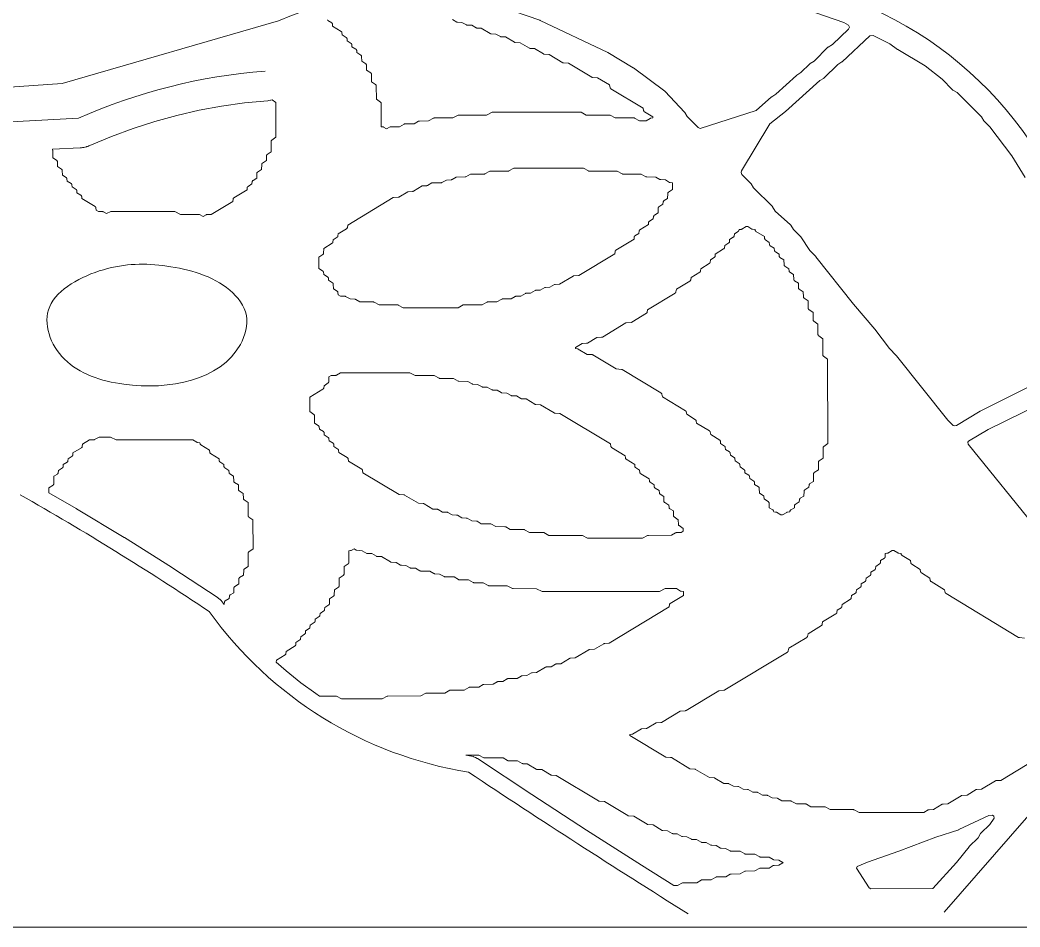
# Model space of a CAD drawing. Header units: inches. Extents: x 36 to 190, y -75 to 56.
# Drawn here: x 159.76 to 174.8, y -74.69 to -61.04 of the extents above; entities that cross this region are included whole.
import ezdxf

# ---------------------------------------------------------------- set-up
doc = ezdxf.new("R2010")
doc.units = ezdxf.units.IN
doc.layers.add('01_ORIGINAL_CAD', color=7, linetype='CONTINUOUS', lineweight=20)
doc.layers.add('03_ADDED_AREAS_SAME_COMPOSITION', color=7, linetype='CONTINUOUS', lineweight=15)

# ---------------------------------------------------------------- blocks, each defined once
blk = doc.blocks.new('09_LOTUS')
at = {"layer": '01_ORIGINAL_CAD'}
blk.add_line((71.442, 17.312), (36.248, 17.312), dxfattribs=at)
for points in [[(53.65, 30.945, -0.14301), (60.243, 31.63, -0.286424), (65.36, 28.431), (66.481, 23.89, -0.272091), (64.9, 18.954), (63.661, 17.533)], [(53.65, 30.945), (50.4, 30.004), (48.095, 29.84), (45.427, 29.473), (42.376, 26.597), (41.758, 26.597, -0.10797), (36.248, 22.954)]]:
    blk.add_lwpolyline(points, format="xyb", dxfattribs=at)
blk.add_lwpolyline([(46.027, 28.759), (46.027, 29.23), (50.643, 29.479)], dxfattribs=at)
for centre, radius, start, end in [((54.073, 21.787), 8.422, 94.2501, 114.0352), ((27.349, -15.654), 45.391, 56.1832, 60.407), ((57.468, 25.543), 5.979, 215.6658, 260.7622), ((129.159, 128.7), 131.041, 236.3299, 238.04792)]:
    blk.add_arc(centre, radius, start, end, dxfattribs=at)
at = {"layer": '03_ADDED_AREAS_SAME_COMPOSITION'}
for points in [[(61.734, 31.065), (62.152, 30.921), (62.224, 30.881), (62.238, 30.848), (62.224, 30.821), (61.982, 30.59), (61.917, 30.55), (61.915, 30.549), (61.913, 30.547), (61.706, 30.34), (61.645, 30.302), (61.642, 30.301), (61.64, 30.299), (61.506, 30.165), (61.445, 30.127), (61.441, 30.124), (61.132, 29.84), (61.07, 29.802), (61.066, 29.8), (60.835, 29.595), (59.995, 29.325), (59.965, 29.338), (59.797, 29.506), (59.76, 29.567), (59.758, 29.569), (59.757, 29.571), (59.466, 29.884), (59.463, 29.887), (58.988, 30.237), (58.986, 30.238), (58.606, 30.467), (58.604, 30.468), (57.585, 30.952), (57.582, 30.954), (57.184, 31.09)], [(56.266, 30.966), (56.335, 30.927), (56.337, 30.925), (56.34, 30.924), (56.343, 30.924), (56.346, 30.923), (56.411, 30.922), (56.48, 30.883), (56.483, 30.881), (56.486, 30.88), (56.489, 30.88), (56.492, 30.88), (56.557, 30.878), (56.626, 30.839), (56.628, 30.838), (56.631, 30.837), (56.634, 30.836), (56.637, 30.836), (56.702, 30.834), (56.836, 30.754), (56.839, 30.752), (56.842, 30.751), (56.845, 30.751), (56.848, 30.75), (56.92, 30.746), (56.989, 30.707), (56.992, 30.706), (56.995, 30.705), (56.998, 30.704), (57.001, 30.704), (57.066, 30.702), (57.2, 30.622), (57.203, 30.621), (57.206, 30.62), (57.209, 30.619), (57.212, 30.619), (57.284, 30.615), (57.426, 30.532), (57.429, 30.531), (57.432, 30.53), (57.435, 30.529), (57.438, 30.529), (57.503, 30.527), (57.637, 30.447), (57.64, 30.445), (57.642, 30.444), (57.645, 30.444), (57.648, 30.443), (57.721, 30.439), (57.928, 30.315), (57.931, 30.314), (57.934, 30.313), (57.937, 30.312), (57.94, 30.312), (58.012, 30.308), (58.365, 30.096), (58.368, 30.094), (58.37, 30.093), (58.373, 30.093), (58.376, 30.092), (58.449, 30.088), (58.629, 29.98), (58.638, 29.939), (58.639, 29.936), (58.641, 29.933), (58.643, 29.93), (58.645, 29.927), (58.647, 29.925), (58.65, 29.923), (59.138, 29.629), (59.143, 29.594), (59.144, 29.591), (59.145, 29.588), (59.146, 29.585), (59.148, 29.582), (59.15, 29.58), (59.152, 29.578), (59.155, 29.576), (59.282, 29.499), (59.282, 29.483), (59.25, 29.481), (59.247, 29.48), (59.245, 29.479), (59.242, 29.478), (59.239, 29.477), (59.179, 29.441), (59.081, 29.441), (59.004, 29.481), (59.001, 29.483), (58.998, 29.484), (58.996, 29.484), (58.992, 29.484), (58.717, 29.485), (58.641, 29.525), (58.638, 29.526), (58.635, 29.527), (58.632, 29.528), (58.629, 29.528), (58.281, 29.528), (58.204, 29.569), (58.202, 29.57), (58.199, 29.571), (58.196, 29.572), (58.193, 29.572), (56.876, 29.572), (56.872, 29.571), (56.869, 29.57), (56.865, 29.569), (56.781, 29.528), (56.367, 29.527), (56.364, 29.527), (56.36, 29.526), (56.356, 29.525), (56.272, 29.484), (55.996, 29.483), (55.993, 29.483), (55.99, 29.482), (55.987, 29.481), (55.984, 29.48), (55.908, 29.439), (55.77, 29.437), (55.767, 29.437), (55.764, 29.437), (55.761, 29.436), (55.758, 29.434), (55.69, 29.395), (55.552, 29.393), (55.549, 29.393), (55.546, 29.393), (55.543, 29.392), (55.54, 29.39), (55.472, 29.351), (55.342, 29.351), (55.339, 29.351), (55.336, 29.35), (55.334, 29.349), (55.331, 29.348), (55.278, 29.321), (55.233, 29.346), (55.23, 29.348), (55.227, 29.348), (55.225, 29.349), (55.222, 29.349), (55.198, 29.35), (55.196, 29.702), (55.196, 29.705), (55.195, 29.709), (55.194, 29.712), (55.193, 29.715), (55.19, 29.718), (55.188, 29.72), (55.185, 29.722), (55.124, 29.764), (55.123, 29.965), (55.122, 29.969), (55.122, 29.972), (55.121, 29.975), (55.119, 29.978), (55.117, 29.981), (55.115, 29.984), (55.112, 29.986), (55.051, 30.028), (55.05, 30.141), (55.049, 30.145), (55.049, 30.148), (55.047, 30.151), (55.046, 30.154), (55.044, 30.157), (55.041, 30.159), (55.039, 30.161), (54.977, 30.204), (54.974, 30.278), (54.974, 30.282), (54.973, 30.285), (54.972, 30.288), (54.97, 30.291), (54.968, 30.294), (54.965, 30.296), (54.963, 30.298), (54.904, 30.336), (54.901, 30.41), (54.901, 30.413), (54.9, 30.417), (54.898, 30.42), (54.897, 30.423), (54.895, 30.425), (54.892, 30.428), (54.889, 30.43), (54.83, 30.468), (54.828, 30.499), (54.827, 30.502), (54.827, 30.505), (54.825, 30.508), (54.824, 30.511), (54.822, 30.513), (54.819, 30.516), (54.816, 30.518), (54.757, 30.556), (54.755, 30.586), (54.755, 30.59), (54.754, 30.593), (54.752, 30.596), (54.751, 30.599), (54.749, 30.601), (54.746, 30.604), (54.744, 30.605), (54.684, 30.643), (54.682, 30.674), (54.682, 30.677), (54.681, 30.681), (54.679, 30.684), (54.678, 30.686), (54.676, 30.689), (54.673, 30.691), (54.671, 30.693), (54.61, 30.732), (54.605, 30.768), (54.604, 30.771), (54.603, 30.774), (54.602, 30.777), (54.6, 30.779), (54.598, 30.782), (54.596, 30.784), (54.593, 30.786), (54.465, 30.863), (54.463, 30.894), (54.463, 30.897), (54.462, 30.9), (54.461, 30.903), (54.459, 30.906), (54.457, 30.909), (54.454, 30.911), (54.452, 30.913), (54.392, 30.951), (54.391, 30.959)], [(65.254, 25.6), (64.204, 25.075), (64.202, 25.074), (63.846, 24.857), (63.819, 24.85), (63.798, 24.856), (63.715, 24.939), (62.944, 25.906), (62.942, 25.908), (62.84, 26.014), (62.619, 26.306), (62.618, 26.307), (62.297, 26.681), (61.733, 27.395), (61.731, 27.397), (61.641, 27.488), (61.509, 27.693), (61.508, 27.695), (61.506, 27.697), (61.397, 27.806), (61.357, 27.869), (61.355, 27.872), (61.353, 27.875), (61.122, 28.081), (61.082, 28.144), (61.081, 28.147), (61.079, 28.149), (60.797, 28.431), (60.76, 28.492), (60.758, 28.494), (60.756, 28.497), (60.62, 28.633), (60.607, 28.663), (60.614, 28.689), (61.041, 29.393), (61.277, 29.579), (61.278, 29.58), (61.794, 30.045), (61.849, 30.077), (61.851, 30.079), (61.854, 30.081), (62.063, 30.29), (62.124, 30.327), (62.126, 30.329), (62.128, 30.33), (62.545, 30.721), (62.596, 30.723), (62.843, 30.599), (62.961, 30.514), (62.963, 30.513), (63.375, 30.27), (63.63, 30.066), (63.79, 29.906), (63.792, 29.904), (63.795, 29.902), (63.856, 29.865), (64.222, 29.499), (64.259, 29.438), (64.261, 29.435), (64.263, 29.433), (64.348, 29.348), (64.68, 28.914), (64.881, 28.587)], [(66.116, 21.99), (64.024, 24.574), (64.018, 24.604), (64.027, 24.621), (64.325, 24.799), (65.641, 25.445)], [(65.42, 20.066), (64.516, 19.518), (64.444, 19.514), (64.441, 19.514), (64.438, 19.513), (64.435, 19.512), (64.432, 19.511), (64.226, 19.386), (64.153, 19.382), (64.15, 19.382), (64.147, 19.381), (64.144, 19.38), (64.142, 19.379), (64.007, 19.298), (63.928, 19.291), (63.926, 19.291), (63.923, 19.29), (63.92, 19.289), (63.918, 19.288), (63.717, 19.166), (63.645, 19.162), (63.642, 19.162), (63.639, 19.161), (63.636, 19.16), (63.634, 19.159), (63.5, 19.079), (63.435, 19.077), (63.432, 19.077), (63.429, 19.076), (63.426, 19.075), (63.423, 19.074), (63.355, 19.035), (62.385, 19.034), (62.308, 19.075), (62.306, 19.076), (62.303, 19.077), (62.3, 19.078), (62.297, 19.078), (61.948, 19.078), (61.872, 19.119), (61.869, 19.12), (61.866, 19.121), (61.863, 19.121), (61.86, 19.122), (61.658, 19.122), (61.59, 19.161), (61.587, 19.162), (61.584, 19.163), (61.581, 19.164), (61.578, 19.164), (61.44, 19.166), (61.363, 19.206), (61.36, 19.207), (61.357, 19.208), (61.354, 19.209), (61.351, 19.209), (61.222, 19.21), (61.161, 19.246), (61.158, 19.247), (61.155, 19.248), (61.152, 19.249), (61.149, 19.249), (61.077, 19.253), (61.008, 19.292), (61.005, 19.293), (61.002, 19.294), (60.999, 19.295), (60.996, 19.295), (60.931, 19.297), (60.862, 19.336), (60.859, 19.337), (60.856, 19.338), (60.853, 19.339), (60.85, 19.339), (60.785, 19.341), (60.717, 19.38), (60.714, 19.381), (60.711, 19.382), (60.708, 19.383), (60.705, 19.383), (60.64, 19.385), (60.571, 19.424), (60.568, 19.425), (60.565, 19.426), (60.562, 19.427), (60.559, 19.427), (60.494, 19.429), (60.426, 19.468), (60.423, 19.469), (60.42, 19.47), (60.417, 19.471), (60.414, 19.471), (60.349, 19.472), (60.215, 19.553), (60.212, 19.554), (60.209, 19.555), (60.206, 19.556), (60.203, 19.556), (60.131, 19.56), (59.924, 19.684), (59.921, 19.686), (59.918, 19.687), (59.915, 19.687), (59.912, 19.688), (59.84, 19.692), (59.56, 19.86), (59.557, 19.861), (59.554, 19.862), (59.551, 19.863), (59.548, 19.863), (59.476, 19.867), (58.935, 20.193), (58.934, 20.209), (58.966, 20.212), (58.969, 20.212), (58.972, 20.213), (58.974, 20.214), (58.977, 20.215), (59.111, 20.296), (59.183, 20.299), (59.186, 20.3), (59.189, 20.301), (59.192, 20.302), (59.195, 20.303), (59.329, 20.384), (59.401, 20.387), (59.404, 20.388), (59.407, 20.388), (59.41, 20.39), (59.412, 20.391), (59.692, 20.56), (59.771, 20.566), (59.774, 20.567), (59.776, 20.568), (59.779, 20.569), (59.782, 20.57), (60.272, 20.867), (60.351, 20.874), (60.354, 20.874), (60.357, 20.875), (60.36, 20.876), (60.362, 20.878), (61.305, 21.449), (61.308, 21.451), (61.31, 21.453), (61.313, 21.456), (61.314, 21.458), (61.316, 21.462), (61.317, 21.465), (61.326, 21.506), (61.595, 21.669), (61.598, 21.671), (61.601, 21.673), (61.603, 21.675), (61.604, 21.678), (61.606, 21.681), (61.607, 21.684), (61.616, 21.725), (61.818, 21.848), (61.821, 21.85), (61.823, 21.852), (61.825, 21.854), (61.827, 21.857), (61.828, 21.86), (61.829, 21.863), (61.83, 21.866), (61.835, 21.902), (62.035, 22.024), (62.038, 22.026), (62.04, 22.028), (62.042, 22.03), (62.044, 22.033), (62.046, 22.036), (62.047, 22.039), (62.047, 22.042), (62.052, 22.078), (62.112, 22.116), (62.115, 22.118), (62.117, 22.121), (62.119, 22.123), (62.121, 22.126), (62.122, 22.129), (62.123, 22.132), (62.124, 22.136), (62.126, 22.166), (62.253, 22.244), (62.255, 22.245), (62.258, 22.248), (62.26, 22.25), (62.262, 22.253), (62.263, 22.255), (62.264, 22.258), (62.265, 22.261), (62.27, 22.297), (62.33, 22.336), (62.332, 22.338), (62.335, 22.34), (62.337, 22.343), (62.338, 22.346), (62.34, 22.349), (62.34, 22.352), (62.341, 22.355), (62.343, 22.386), (62.402, 22.424), (62.405, 22.426), (62.407, 22.428), (62.409, 22.431), (62.411, 22.434), (62.412, 22.437), (62.413, 22.44), (62.413, 22.443), (62.415, 22.474), (62.474, 22.512), (62.477, 22.514), (62.479, 22.516), (62.481, 22.519), (62.483, 22.521), (62.484, 22.525), (62.485, 22.528), (62.486, 22.531), (62.488, 22.562), (62.547, 22.6), (62.549, 22.602), (62.552, 22.604), (62.554, 22.606), (62.556, 22.609), (62.557, 22.612), (62.558, 22.616), (62.558, 22.619), (62.56, 22.65), (62.619, 22.687), (62.622, 22.689), (62.624, 22.692), (62.626, 22.694), (62.628, 22.697), (62.629, 22.7), (62.63, 22.703), (62.631, 22.707), (62.633, 22.737), (62.692, 22.775), (62.694, 22.777), (62.697, 22.78), (62.699, 22.782), (62.7, 22.785), (62.702, 22.788), (62.703, 22.791), (62.703, 22.795), (62.705, 22.825), (62.764, 22.863), (62.767, 22.865), (62.769, 22.868), (62.771, 22.87), (62.773, 22.873), (62.774, 22.876), (62.775, 22.88), (62.775, 22.883), (62.777, 22.933), (62.802, 22.934), (62.805, 22.934), (62.808, 22.935), (62.81, 22.936), (62.813, 22.937), (62.881, 22.976), (62.906, 22.976), (62.967, 22.94), (62.97, 22.938), (62.972, 22.937), (62.975, 22.937), (62.978, 22.936), (63.014, 22.933), (63.017, 22.919), (63.018, 22.916), (63.019, 22.912), (63.021, 22.91), (63.023, 22.907), (63.026, 22.905), (63.029, 22.903), (63.157, 22.824), (63.163, 22.789), (63.163, 22.786), (63.164, 22.783), (63.166, 22.78), (63.167, 22.777), (63.169, 22.775), (63.172, 22.773), (63.174, 22.771), (63.303, 22.693), (63.308, 22.657), (63.309, 22.654), (63.31, 22.651), (63.311, 22.648), (63.313, 22.646), (63.315, 22.643), (63.318, 22.641), (63.32, 22.639), (63.449, 22.561), (63.454, 22.525), (63.455, 22.522), (63.456, 22.519), (63.457, 22.516), (63.459, 22.514), (63.461, 22.511), (63.463, 22.509), (63.466, 22.508), (63.669, 22.385), (63.678, 22.344), (63.679, 22.341), (63.681, 22.338), (63.682, 22.335), (63.685, 22.332), (63.687, 22.33), (63.69, 22.328), (64.782, 21.67), (64.786, 21.668), (64.789, 21.667), (64.793, 21.667), (64.872, 21.66)]]:
    blk.add_lwpolyline(points, dxfattribs=at)
for points in [[(50.251, 29.012), (50.667, 29.034), (50.667, 29.034), (50.682, 29.036), (50.683, 29.036), (50.685, 29.036), (50.687, 29.036), (50.689, 29.036), (50.702, 29.038), (50.704, 29.038), (50.709, 29.039), (50.71, 29.039), (50.714, 29.04), (50.717, 29.04), (50.719, 29.041), (50.723, 29.041), (50.739, 29.044), (50.74, 29.045), (50.742, 29.045), (50.744, 29.046), (50.746, 29.046), (50.759, 29.05), (50.761, 29.05), (50.765, 29.051), (50.767, 29.052), (50.77, 29.053), (50.774, 29.054), (50.775, 29.054), (50.78, 29.056), (50.795, 29.061), (50.796, 29.061), (50.798, 29.062), (50.8, 29.063), (50.801, 29.063), (50.814, 29.068), (50.815, 29.068), (51.142, 29.206), (51.465, 29.325), (51.792, 29.431), (52.124, 29.522), (52.459, 29.599), (52.797, 29.661), (53.138, 29.709), (53.491, 29.743), (53.492, 29.743), (53.506, 29.745), (53.507, 29.745), (53.533, 29.749), (53.535, 29.749), (53.556, 29.754), (53.611, 29.717), (53.613, 29.193), (53.552, 29.151), (53.549, 29.149), (53.547, 29.146), (53.545, 29.143), (53.543, 29.14), (53.542, 29.137), (53.541, 29.134), (53.541, 29.13), (53.541, 28.973), (53.483, 28.936), (53.48, 28.934), (53.478, 28.932), (53.475, 28.929), (53.474, 28.926), (53.473, 28.923), (53.472, 28.919), (53.471, 28.916), (53.469, 28.842), (53.411, 28.804), (53.408, 28.802), (53.405, 28.8), (53.403, 28.797), (53.402, 28.794), (53.4, 28.791), (53.399, 28.788), (53.399, 28.784), (53.397, 28.71), (53.335, 28.668), (53.333, 28.665), (53.33, 28.663), (53.328, 28.66), (53.327, 28.657), (53.325, 28.654), (53.325, 28.651), (53.324, 28.647), (53.324, 28.578), (53.27, 28.545), (53.268, 28.543), (53.265, 28.541), (53.263, 28.539), (53.262, 28.536), (53.26, 28.533), (53.259, 28.531), (53.258, 28.527), (53.253, 28.491), (53.194, 28.453), (53.191, 28.451), (53.189, 28.449), (53.186, 28.446), (53.185, 28.443), (53.183, 28.44), (53.183, 28.437), (53.182, 28.434), (53.18, 28.403), (52.98, 28.282), (52.978, 28.28), (52.975, 28.278), (52.973, 28.275), (52.972, 28.273), (52.97, 28.27), (52.969, 28.267), (52.969, 28.264), (52.964, 28.228), (52.641, 28.033), (52.576, 28.031), (52.573, 28.03), (52.57, 28.03), (52.567, 28.029), (52.564, 28.028), (52.519, 28.002), (52.466, 28.029), (52.464, 28.031), (52.461, 28.031), (52.458, 28.032), (52.455, 28.032), (52.179, 28.032), (52.094, 28.074), (52.091, 28.075), (52.087, 28.076), (52.083, 28.076), (51.138, 28.076), (51.135, 28.076), (51.131, 28.075), (51.128, 28.074), (51.067, 28.045), (51.021, 28.071), (51.018, 28.072), (51.015, 28.073), (51.012, 28.074), (51.009, 28.074), (50.945, 28.076), (50.912, 28.096), (50.906, 28.131), (50.906, 28.134), (50.905, 28.137), (50.903, 28.14), (50.901, 28.143), (50.899, 28.145), (50.897, 28.147), (50.894, 28.149), (50.694, 28.271), (50.692, 28.301), (50.691, 28.304), (50.69, 28.307), (50.689, 28.31), (50.687, 28.313), (50.685, 28.316), (50.683, 28.318), (50.68, 28.32), (50.621, 28.358), (50.619, 28.389), (50.618, 28.392), (50.617, 28.395), (50.616, 28.398), (50.614, 28.401), (50.612, 28.404), (50.61, 28.406), (50.607, 28.408), (50.548, 28.446), (50.546, 28.476), (50.545, 28.48), (50.544, 28.483), (50.543, 28.486), (50.541, 28.489), (50.539, 28.491), (50.537, 28.494), (50.534, 28.496), (50.474, 28.534), (50.469, 28.57), (50.468, 28.573), (50.467, 28.576), (50.466, 28.579), (50.464, 28.582), (50.462, 28.584), (50.46, 28.586), (50.457, 28.588), (50.402, 28.621), (50.4, 28.695), (50.399, 28.699), (50.398, 28.702), (50.397, 28.705), (50.395, 28.708), (50.393, 28.711), (50.391, 28.713), (50.388, 28.715), (50.329, 28.753), (50.327, 28.827), (50.326, 28.83), (50.325, 28.834), (50.324, 28.837), (50.322, 28.84), (50.32, 28.842), (50.318, 28.845), (50.315, 28.847), (50.257, 28.884), (50.256, 28.997), (50.255, 29.001), (50.255, 29.004), (50.253, 29.007), (50.252, 29.01)], [(58.236, 28.727), (58.313, 28.686), (58.315, 28.685), (58.318, 28.684), (58.321, 28.683), (58.324, 28.683), (58.745, 28.683), (58.822, 28.642), (58.824, 28.641), (58.827, 28.64), (58.83, 28.64), (58.833, 28.64), (59.108, 28.639), (59.177, 28.6), (59.18, 28.599), (59.183, 28.598), (59.186, 28.597), (59.189, 28.597), (59.326, 28.595), (59.388, 28.559), (59.39, 28.558), (59.393, 28.557), (59.396, 28.556), (59.399, 28.556), (59.471, 28.552), (59.533, 28.515), (59.536, 28.514), (59.538, 28.513), (59.541, 28.512), (59.544, 28.512), (59.575, 28.509), (59.576, 28.405), (59.518, 28.368), (59.515, 28.366), (59.513, 28.363), (59.511, 28.361), (59.509, 28.358), (59.508, 28.354), (59.507, 28.351), (59.506, 28.348), (59.504, 28.274), (59.45, 28.241), (59.447, 28.239), (59.445, 28.237), (59.443, 28.234), (59.441, 28.232), (59.44, 28.229), (59.439, 28.226), (59.438, 28.223), (59.433, 28.187), (59.373, 28.148), (59.37, 28.146), (59.368, 28.144), (59.366, 28.141), (59.364, 28.138), (59.363, 28.135), (59.362, 28.131), (59.362, 28.128), (59.359, 28.054), (59.305, 28.021), (59.303, 28.019), (59.3, 28.017), (59.298, 28.015), (59.296, 28.012), (59.295, 28.009), (59.294, 28.006), (59.293, 28.003), (59.288, 27.967), (59.229, 27.929), (59.226, 27.927), (59.223, 27.924), (59.221, 27.922), (59.22, 27.919), (59.218, 27.916), (59.218, 27.913), (59.217, 27.909), (59.215, 27.879), (59.088, 27.801), (59.085, 27.8), (59.083, 27.797), (59.081, 27.795), (59.079, 27.792), (59.078, 27.79), (59.077, 27.787), (59.076, 27.783), (59.071, 27.747), (59.011, 27.709), (59.008, 27.707), (59.006, 27.705), (59.004, 27.702), (59.002, 27.699), (59.001, 27.696), (59, 27.693), (59, 27.69), (58.998, 27.659), (58.725, 27.494), (58.723, 27.492), (58.72, 27.49), (58.718, 27.487), (58.717, 27.485), (58.715, 27.482), (58.714, 27.479), (58.714, 27.476), (58.709, 27.44), (58.168, 27.113), (58.095, 27.109), (58.092, 27.108), (58.089, 27.108), (58.086, 27.107), (58.084, 27.105), (57.878, 26.981), (57.813, 26.979), (57.81, 26.979), (57.807, 26.978), (57.804, 26.977), (57.801, 26.976), (57.733, 26.937), (57.668, 26.935), (57.665, 26.935), (57.662, 26.934), (57.659, 26.933), (57.656, 26.932), (57.587, 26.893), (57.522, 26.891), (57.519, 26.891), (57.516, 26.89), (57.513, 26.889), (57.511, 26.888), (57.442, 26.849), (57.377, 26.847), (57.374, 26.847), (57.371, 26.846), (57.368, 26.845), (57.365, 26.844), (57.297, 26.805), (57.224, 26.801), (57.221, 26.801), (57.218, 26.8), (57.215, 26.799), (57.213, 26.797), (57.152, 26.761), (57.022, 26.761), (57.019, 26.76), (57.016, 26.76), (57.013, 26.759), (57.011, 26.758), (56.934, 26.717), (56.796, 26.715), (56.793, 26.715), (56.79, 26.714), (56.787, 26.713), (56.784, 26.712), (56.716, 26.673), (56.441, 26.673), (56.438, 26.672), (56.435, 26.672), (56.432, 26.671), (56.429, 26.67), (56.353, 26.629), (55.528, 26.629), (55.451, 26.669), (55.449, 26.67), (55.446, 26.671), (55.443, 26.672), (55.44, 26.672), (55.164, 26.672), (55.088, 26.713), (55.085, 26.714), (55.082, 26.715), (55.079, 26.716), (55.076, 26.716), (54.874, 26.716), (54.813, 26.752), (54.81, 26.754), (54.807, 26.755), (54.804, 26.756), (54.801, 26.756), (54.729, 26.76), (54.66, 26.799), (54.657, 26.8), (54.654, 26.801), (54.651, 26.802), (54.648, 26.802), (54.583, 26.804), (54.55, 26.824), (54.545, 26.859), (54.544, 26.862), (54.543, 26.865), (54.542, 26.868), (54.54, 26.871), (54.538, 26.873), (54.536, 26.875), (54.533, 26.877), (54.479, 26.911), (54.476, 26.984), (54.475, 26.988), (54.475, 26.991), (54.473, 26.994), (54.472, 26.997), (54.469, 27), (54.467, 27.002), (54.464, 27.004), (54.405, 27.042), (54.403, 27.073), (54.402, 27.076), (54.401, 27.079), (54.4, 27.082), (54.398, 27.085), (54.396, 27.088), (54.394, 27.09), (54.391, 27.092), (54.331, 27.131), (54.326, 27.167), (54.325, 27.17), (54.324, 27.173), (54.323, 27.176), (54.321, 27.178), (54.319, 27.18), (54.317, 27.183), (54.314, 27.184), (54.26, 27.218), (54.259, 27.389), (54.317, 27.427), (54.32, 27.429), (54.323, 27.431), (54.325, 27.434), (54.326, 27.437), (54.328, 27.44), (54.329, 27.443), (54.329, 27.447), (54.331, 27.52), (54.458, 27.598), (54.461, 27.6), (54.463, 27.602), (54.465, 27.604), (54.467, 27.607), (54.468, 27.61), (54.469, 27.613), (54.47, 27.616), (54.475, 27.652), (54.535, 27.69), (54.537, 27.692), (54.54, 27.694), (54.542, 27.697), (54.543, 27.7), (54.545, 27.703), (54.546, 27.706), (54.546, 27.709), (54.548, 27.74), (54.675, 27.817), (54.678, 27.819), (54.68, 27.821), (54.682, 27.824), (54.684, 27.826), (54.685, 27.829), (54.686, 27.832), (54.687, 27.835), (54.692, 27.871), (55.378, 28.287), (55.45, 28.29), (55.453, 28.291), (55.456, 28.291), (55.459, 28.293), (55.462, 28.294), (55.596, 28.374), (55.668, 28.378), (55.671, 28.379), (55.674, 28.379), (55.677, 28.38), (55.68, 28.382), (55.813, 28.462), (55.878, 28.464), (55.881, 28.464), (55.884, 28.465), (55.887, 28.466), (55.89, 28.467), (55.958, 28.506), (56.096, 28.508), (56.099, 28.508), (56.102, 28.509), (56.105, 28.51), (56.108, 28.511), (56.177, 28.55), (56.249, 28.554), (56.252, 28.555), (56.255, 28.555), (56.258, 28.556), (56.261, 28.558), (56.322, 28.594), (56.459, 28.596), (56.462, 28.596), (56.465, 28.597), (56.468, 28.598), (56.471, 28.599), (56.539, 28.638), (56.742, 28.639), (56.745, 28.639), (56.748, 28.639), (56.75, 28.64), (56.753, 28.642), (56.829, 28.682), (57.105, 28.683), (57.108, 28.683), (57.111, 28.683), (57.114, 28.684), (57.117, 28.686), (57.193, 28.726)], [(60.771, 27.813), (60.774, 27.812), (60.776, 27.811), (60.779, 27.81), (60.782, 27.81), (60.818, 27.807), (60.821, 27.792), (60.822, 27.789), (60.823, 27.786), (60.825, 27.783), (60.827, 27.781), (60.83, 27.778), (60.832, 27.776), (60.96, 27.699), (60.962, 27.668), (60.963, 27.665), (60.964, 27.662), (60.965, 27.659), (60.967, 27.656), (60.969, 27.653), (60.971, 27.651), (60.974, 27.649), (61.033, 27.611), (61.035, 27.58), (61.036, 27.577), (61.037, 27.574), (61.038, 27.571), (61.04, 27.568), (61.042, 27.566), (61.044, 27.563), (61.047, 27.561), (61.107, 27.523), (61.112, 27.487), (61.113, 27.484), (61.114, 27.481), (61.115, 27.478), (61.117, 27.475), (61.119, 27.473), (61.121, 27.471), (61.124, 27.469), (61.179, 27.435), (61.181, 27.405), (61.182, 27.402), (61.183, 27.398), (61.184, 27.395), (61.186, 27.393), (61.188, 27.39), (61.19, 27.388), (61.193, 27.386), (61.252, 27.348), (61.254, 27.274), (61.255, 27.271), (61.256, 27.267), (61.257, 27.264), (61.259, 27.261), (61.261, 27.258), (61.263, 27.256), (61.266, 27.254), (61.326, 27.215), (61.331, 27.179), (61.332, 27.176), (61.333, 27.173), (61.334, 27.171), (61.336, 27.168), (61.338, 27.166), (61.34, 27.163), (61.343, 27.162), (61.398, 27.128), (61.4, 27.055), (61.401, 27.051), (61.402, 27.048), (61.403, 27.045), (61.405, 27.042), (61.407, 27.039), (61.409, 27.037), (61.412, 27.034), (61.47, 26.997), (61.471, 26.928), (61.472, 26.925), (61.472, 26.921), (61.473, 26.918), (61.475, 26.915), (61.477, 26.912), (61.479, 26.91), (61.482, 26.908), (61.544, 26.866), (61.547, 26.791), (61.547, 26.788), (61.548, 26.784), (61.549, 26.781), (61.551, 26.778), (61.553, 26.775), (61.555, 26.773), (61.558, 26.771), (61.617, 26.734), (61.618, 26.621), (61.618, 26.617), (61.619, 26.614), (61.62, 26.611), (61.621, 26.608), (61.623, 26.605), (61.626, 26.603), (61.629, 26.6), (61.69, 26.559), (61.691, 26.445), (61.691, 26.442), (61.692, 26.438), (61.693, 26.435), (61.695, 26.432), (61.697, 26.429), (61.699, 26.427), (61.702, 26.425), (61.763, 26.383), (61.764, 26.226), (61.765, 26.222), (61.765, 26.219), (61.766, 26.216), (61.768, 26.213), (61.77, 26.21), (61.772, 26.207), (61.775, 26.205), (61.836, 26.163), (61.838, 25.918), (61.838, 25.915), (61.839, 25.912), (61.84, 25.908), (61.842, 25.905), (61.844, 25.902), (61.846, 25.9), (61.849, 25.898), (61.91, 25.856), (61.914, 24.585), (61.853, 24.543), (61.851, 24.541), (61.848, 24.539), (61.846, 24.536), (61.844, 24.533), (61.843, 24.53), (61.843, 24.526), (61.842, 24.523), (61.842, 24.366), (61.781, 24.324), (61.779, 24.322), (61.776, 24.319), (61.774, 24.316), (61.773, 24.313), (61.771, 24.31), (61.771, 24.307), (61.77, 24.303), (61.77, 24.19), (61.709, 24.148), (61.706, 24.146), (61.704, 24.143), (61.702, 24.141), (61.7, 24.138), (61.699, 24.134), (61.698, 24.131), (61.698, 24.127), (61.698, 24.015), (61.644, 23.982), (61.641, 23.98), (61.639, 23.978), (61.637, 23.975), (61.635, 23.973), (61.634, 23.97), (61.633, 23.967), (61.632, 23.964), (61.627, 23.928), (61.567, 23.889), (61.565, 23.887), (61.562, 23.885), (61.56, 23.882), (61.558, 23.879), (61.557, 23.876), (61.556, 23.873), (61.556, 23.869), (61.554, 23.796), (61.499, 23.762), (61.497, 23.76), (61.494, 23.758), (61.492, 23.756), (61.491, 23.753), (61.489, 23.75), (61.488, 23.747), (61.488, 23.744), (61.483, 23.708), (61.423, 23.67), (61.42, 23.668), (61.418, 23.666), (61.416, 23.663), (61.414, 23.66), (61.413, 23.657), (61.412, 23.654), (61.411, 23.65), (61.409, 23.62), (61.355, 23.586), (61.352, 23.584), (61.349, 23.582), (61.347, 23.579), (61.345, 23.577), (61.344, 23.573), (61.343, 23.57), (61.34, 23.556), (61.304, 23.553), (61.302, 23.553), (61.299, 23.552), (61.296, 23.551), (61.294, 23.549), (61.233, 23.513), (61.208, 23.513), (61.139, 23.552), (61.137, 23.553), (61.134, 23.554), (61.131, 23.555), (61.128, 23.555), (61.1, 23.556), (61.097, 23.57), (61.096, 23.573), (61.095, 23.577), (61.093, 23.579), (61.091, 23.582), (61.089, 23.584), (61.086, 23.586), (61.032, 23.62), (61.031, 23.688), (61.03, 23.692), (61.03, 23.695), (61.028, 23.698), (61.027, 23.701), (61.025, 23.704), (61.022, 23.706), (61.02, 23.709), (60.957, 23.752), (60.951, 23.788), (60.951, 23.791), (60.95, 23.794), (60.948, 23.797), (60.947, 23.8), (60.945, 23.802), (60.942, 23.804), (60.94, 23.806), (60.885, 23.839), (60.882, 23.913), (60.882, 23.916), (60.881, 23.92), (60.88, 23.923), (60.878, 23.926), (60.876, 23.929), (60.873, 23.931), (60.871, 23.933), (60.812, 23.971), (60.809, 24.002), (60.809, 24.005), (60.808, 24.008), (60.807, 24.011), (60.805, 24.014), (60.803, 24.017), (60.8, 24.019), (60.798, 24.021), (60.739, 24.059), (60.736, 24.09), (60.736, 24.093), (60.735, 24.096), (60.734, 24.099), (60.732, 24.102), (60.73, 24.104), (60.727, 24.107), (60.725, 24.109), (60.666, 24.147), (60.663, 24.177), (60.663, 24.181), (60.662, 24.184), (60.661, 24.187), (60.659, 24.19), (60.657, 24.192), (60.654, 24.195), (60.652, 24.197), (60.593, 24.234), (60.59, 24.265), (60.59, 24.268), (60.589, 24.272), (60.588, 24.275), (60.586, 24.277), (60.584, 24.28), (60.582, 24.282), (60.579, 24.284), (60.519, 24.323), (60.513, 24.359), (60.513, 24.362), (60.512, 24.365), (60.51, 24.368), (60.509, 24.37), (60.507, 24.373), (60.504, 24.375), (60.502, 24.377), (60.447, 24.41), (60.444, 24.441), (60.444, 24.444), (60.443, 24.447), (60.442, 24.45), (60.44, 24.453), (60.438, 24.456), (60.436, 24.458), (60.433, 24.46), (60.374, 24.498), (60.371, 24.528), (60.371, 24.532), (60.37, 24.535), (60.369, 24.538), (60.367, 24.541), (60.365, 24.543), (60.363, 24.546), (60.36, 24.548), (60.301, 24.586), (60.298, 24.616), (60.298, 24.62), (60.297, 24.623), (60.296, 24.626), (60.294, 24.629), (60.292, 24.631), (60.289, 24.634), (60.287, 24.636), (60.153, 24.719), (60.143, 24.76), (60.142, 24.763), (60.141, 24.766), (60.139, 24.769), (60.137, 24.771), (60.135, 24.774), (60.132, 24.775), (59.936, 24.893), (59.934, 24.924), (59.934, 24.927), (59.933, 24.93), (59.931, 24.933), (59.93, 24.936), (59.927, 24.939), (59.925, 24.941), (59.922, 24.943), (59.79, 25.025), (59.784, 25.061), (59.784, 25.064), (59.783, 25.067), (59.781, 25.07), (59.779, 25.073), (59.777, 25.075), (59.775, 25.077), (59.772, 25.079), (59.424, 25.289), (59.415, 25.33), (59.414, 25.334), (59.412, 25.337), (59.41, 25.339), (59.408, 25.342), (59.406, 25.344), (59.403, 25.346), (58.82, 25.697), (58.817, 25.699), (58.813, 25.7), (58.81, 25.701), (58.731, 25.707), (58.377, 25.92), (58.375, 25.921), (58.372, 25.922), (58.369, 25.923), (58.366, 25.923), (58.293, 25.927), (58.159, 26.007), (58.156, 26.009), (58.154, 26.01), (58.151, 26.01), (58.148, 26.011), (58.116, 26.013), (58.116, 26.029), (58.22, 26.092), (58.285, 26.094), (58.288, 26.094), (58.291, 26.095), (58.294, 26.096), (58.297, 26.097), (58.438, 26.18), (58.51, 26.184), (58.513, 26.184), (58.516, 26.185), (58.519, 26.186), (58.522, 26.187), (58.874, 26.4), (58.953, 26.407), (58.955, 26.407), (58.958, 26.408), (58.961, 26.409), (58.963, 26.41), (59.186, 26.546), (59.189, 26.548), (59.191, 26.55), (59.193, 26.552), (59.195, 26.555), (59.196, 26.558), (59.197, 26.561), (59.198, 26.564), (59.203, 26.599), (59.616, 26.85), (59.619, 26.852), (59.621, 26.854), (59.624, 26.856), (59.625, 26.859), (59.627, 26.862), (59.628, 26.866), (59.637, 26.906), (59.839, 27.029), (59.841, 27.031), (59.844, 27.033), (59.846, 27.036), (59.848, 27.038), (59.849, 27.041), (59.85, 27.044), (59.851, 27.047), (59.856, 27.083), (59.988, 27.165), (59.991, 27.167), (59.993, 27.17), (59.995, 27.172), (59.997, 27.175), (59.998, 27.178), (59.999, 27.182), (59.999, 27.185), (60.002, 27.215), (60.129, 27.293), (60.131, 27.295), (60.134, 27.297), (60.136, 27.299), (60.137, 27.302), (60.139, 27.305), (60.14, 27.308), (60.141, 27.311), (60.146, 27.347), (60.205, 27.385), (60.208, 27.387), (60.21, 27.39), (60.213, 27.392), (60.214, 27.395), (60.216, 27.398), (60.216, 27.401), (60.217, 27.405), (60.219, 27.435), (60.346, 27.513), (60.349, 27.514), (60.351, 27.516), (60.353, 27.519), (60.355, 27.522), (60.356, 27.524), (60.357, 27.527), (60.358, 27.53), (60.363, 27.566), (60.423, 27.605), (60.425, 27.607), (60.428, 27.609), (60.43, 27.612), (60.432, 27.615), (60.433, 27.618), (60.434, 27.621), (60.434, 27.624), (60.436, 27.655), (60.491, 27.688), (60.494, 27.69), (60.496, 27.692), (60.498, 27.695), (60.5, 27.697), (60.501, 27.7), (60.502, 27.703), (60.503, 27.706), (60.508, 27.742), (60.563, 27.776), (60.566, 27.778), (60.569, 27.781), (60.571, 27.783), (60.573, 27.786), (60.574, 27.789), (60.575, 27.792), (60.578, 27.806), (60.606, 27.807), (60.608, 27.808), (60.611, 27.808), (60.614, 27.809), (60.617, 27.811), (60.685, 27.849), (60.71, 27.849)], [(55.629, 25.651), (55.706, 25.611), (55.708, 25.61), (55.711, 25.609), (55.714, 25.608), (55.717, 25.608), (55.993, 25.608), (56.069, 25.567), (56.072, 25.566), (56.075, 25.565), (56.078, 25.564), (56.081, 25.564), (56.283, 25.564), (56.352, 25.525), (56.355, 25.524), (56.358, 25.523), (56.361, 25.522), (56.364, 25.522), (56.501, 25.52), (56.562, 25.484), (56.565, 25.482), (56.568, 25.481), (56.571, 25.481), (56.574, 25.48), (56.646, 25.476), (56.716, 25.437), (56.718, 25.436), (56.721, 25.435), (56.724, 25.434), (56.727, 25.434), (56.792, 25.432), (56.861, 25.394), (56.864, 25.392), (56.867, 25.391), (56.87, 25.391), (56.873, 25.39), (56.938, 25.389), (56.999, 25.352), (57.002, 25.351), (57.004, 25.35), (57.007, 25.349), (57.01, 25.349), (57.083, 25.345), (57.152, 25.306), (57.155, 25.305), (57.158, 25.304), (57.161, 25.303), (57.164, 25.303), (57.229, 25.301), (57.298, 25.262), (57.3, 25.261), (57.303, 25.26), (57.306, 25.259), (57.309, 25.259), (57.374, 25.257), (57.508, 25.177), (57.511, 25.175), (57.514, 25.174), (57.517, 25.174), (57.52, 25.173), (57.592, 25.17), (57.799, 25.045), (57.802, 25.044), (57.805, 25.043), (57.808, 25.042), (57.811, 25.042), (57.883, 25.038), (58.645, 24.579), (58.65, 24.543), (58.651, 24.54), (58.652, 24.537), (58.653, 24.534), (58.655, 24.532), (58.657, 24.529), (58.659, 24.527), (58.662, 24.526), (58.864, 24.403), (58.869, 24.368), (58.87, 24.365), (58.871, 24.362), (58.872, 24.359), (58.874, 24.356), (58.876, 24.354), (58.878, 24.352), (58.881, 24.35), (59.008, 24.272), (59.011, 24.242), (59.011, 24.239), (59.012, 24.236), (59.013, 24.232), (59.015, 24.23), (59.017, 24.227), (59.02, 24.225), (59.022, 24.223), (59.082, 24.184), (59.088, 24.148), (59.088, 24.145), (59.089, 24.142), (59.091, 24.139), (59.092, 24.137), (59.094, 24.134), (59.097, 24.132), (59.099, 24.13), (59.227, 24.053), (59.229, 24.023), (59.23, 24.019), (59.231, 24.016), (59.232, 24.013), (59.234, 24.01), (59.236, 24.008), (59.238, 24.005), (59.241, 24.003), (59.3, 23.965), (59.302, 23.935), (59.303, 23.931), (59.304, 23.928), (59.305, 23.925), (59.307, 23.922), (59.309, 23.92), (59.311, 23.917), (59.314, 23.916), (59.374, 23.877), (59.379, 23.841), (59.38, 23.838), (59.381, 23.835), (59.382, 23.832), (59.384, 23.83), (59.386, 23.827), (59.388, 23.825), (59.391, 23.823), (59.446, 23.79), (59.448, 23.716), (59.449, 23.713), (59.45, 23.709), (59.451, 23.706), (59.453, 23.703), (59.455, 23.7), (59.457, 23.698), (59.46, 23.696), (59.52, 23.658), (59.525, 23.621), (59.526, 23.618), (59.527, 23.615), (59.528, 23.613), (59.53, 23.61), (59.532, 23.608), (59.535, 23.606), (59.537, 23.604), (59.591, 23.571), (59.592, 23.502), (59.593, 23.498), (59.593, 23.495), (59.594, 23.492), (59.596, 23.489), (59.598, 23.486), (59.6, 23.484), (59.603, 23.481), (59.664, 23.44), (59.665, 23.37), (59.666, 23.367), (59.666, 23.363), (59.668, 23.36), (59.669, 23.357), (59.671, 23.354), (59.674, 23.352), (59.676, 23.35), (59.737, 23.308), (59.738, 23.268), (59.706, 23.249), (59.634, 23.245), (59.631, 23.244), (59.628, 23.244), (59.625, 23.243), (59.623, 23.241), (59.562, 23.205), (59.214, 23.204), (59.211, 23.204), (59.208, 23.204), (59.205, 23.203), (59.203, 23.202), (59.126, 23.161), (58.301, 23.161), (58.225, 23.201), (58.222, 23.202), (58.219, 23.203), (58.216, 23.204), (58.213, 23.204), (57.719, 23.204), (57.643, 23.245), (57.64, 23.246), (57.637, 23.247), (57.634, 23.247), (57.631, 23.248), (57.428, 23.248), (57.352, 23.289), (57.349, 23.29), (57.346, 23.291), (57.343, 23.291), (57.34, 23.291), (57.138, 23.292), (57.069, 23.331), (57.067, 23.332), (57.064, 23.333), (57.061, 23.334), (57.057, 23.334), (56.919, 23.336), (56.843, 23.376), (56.84, 23.377), (56.837, 23.378), (56.834, 23.379), (56.831, 23.379), (56.702, 23.379), (56.641, 23.416), (56.638, 23.417), (56.635, 23.418), (56.632, 23.419), (56.629, 23.419), (56.557, 23.423), (56.488, 23.462), (56.485, 23.463), (56.482, 23.464), (56.479, 23.465), (56.476, 23.465), (56.411, 23.467), (56.342, 23.506), (56.339, 23.507), (56.336, 23.508), (56.333, 23.509), (56.33, 23.509), (56.265, 23.511), (56.196, 23.55), (56.194, 23.551), (56.191, 23.552), (56.188, 23.553), (56.185, 23.553), (56.12, 23.555), (56.051, 23.594), (56.048, 23.595), (56.045, 23.596), (56.042, 23.597), (56.039, 23.597), (55.974, 23.599), (55.84, 23.679), (55.838, 23.68), (55.835, 23.681), (55.832, 23.682), (55.829, 23.682), (55.756, 23.686), (55.549, 23.81), (55.546, 23.812), (55.544, 23.813), (55.541, 23.814), (55.538, 23.814), (55.465, 23.818), (54.922, 24.145), (54.917, 24.181), (54.916, 24.184), (54.915, 24.187), (54.914, 24.19), (54.912, 24.192), (54.91, 24.195), (54.908, 24.197), (54.905, 24.198), (54.703, 24.321), (54.698, 24.356), (54.698, 24.359), (54.697, 24.362), (54.695, 24.365), (54.693, 24.368), (54.691, 24.37), (54.689, 24.372), (54.686, 24.374), (54.559, 24.452), (54.556, 24.482), (54.556, 24.485), (54.555, 24.488), (54.554, 24.491), (54.552, 24.494), (54.55, 24.497), (54.548, 24.499), (54.545, 24.501), (54.486, 24.539), (54.483, 24.57), (54.483, 24.573), (54.482, 24.576), (54.481, 24.579), (54.479, 24.582), (54.477, 24.585), (54.475, 24.587), (54.472, 24.589), (54.413, 24.627), (54.41, 24.658), (54.41, 24.661), (54.409, 24.664), (54.408, 24.667), (54.406, 24.67), (54.404, 24.673), (54.402, 24.675), (54.399, 24.677), (54.34, 24.715), (54.337, 24.745), (54.337, 24.749), (54.336, 24.752), (54.335, 24.755), (54.333, 24.758), (54.331, 24.76), (54.329, 24.763), (54.326, 24.765), (54.266, 24.803), (54.261, 24.839), (54.26, 24.842), (54.259, 24.845), (54.257, 24.848), (54.256, 24.851), (54.254, 24.853), (54.251, 24.855), (54.249, 24.857), (54.195, 24.89), (54.194, 25.003), (54.193, 25.006), (54.193, 25.009), (54.191, 25.013), (54.19, 25.016), (54.188, 25.018), (54.185, 25.021), (54.183, 25.023), (54.121, 25.065), (54.121, 25.281), (54.32, 25.402), (54.322, 25.404), (54.324, 25.406), (54.327, 25.408), (54.328, 25.411), (54.33, 25.414), (54.331, 25.417), (54.331, 25.42), (54.336, 25.456), (54.399, 25.499), (54.402, 25.501), (54.404, 25.504), (54.406, 25.507), (54.408, 25.51), (54.409, 25.513), (54.41, 25.516), (54.41, 25.52), (54.41, 25.588), (54.442, 25.607), (54.514, 25.611), (54.517, 25.612), (54.52, 25.612), (54.523, 25.613), (54.525, 25.615), (54.586, 25.651)], [(51.126, 24.683), (51.211, 24.642), (51.214, 24.64), (51.218, 24.64), (51.222, 24.639), (52.361, 24.64), (52.422, 24.604), (52.424, 24.602), (52.427, 24.601), (52.43, 24.601), (52.433, 24.6), (52.469, 24.597), (52.472, 24.583), (52.473, 24.58), (52.474, 24.576), (52.476, 24.574), (52.478, 24.571), (52.48, 24.569), (52.483, 24.567), (52.612, 24.488), (52.617, 24.453), (52.618, 24.45), (52.619, 24.447), (52.62, 24.444), (52.622, 24.441), (52.624, 24.439), (52.626, 24.437), (52.629, 24.435), (52.757, 24.357), (52.759, 24.327), (52.76, 24.324), (52.76, 24.321), (52.762, 24.318), (52.763, 24.315), (52.766, 24.312), (52.768, 24.31), (52.771, 24.308), (52.83, 24.27), (52.832, 24.239), (52.833, 24.236), (52.833, 24.233), (52.835, 24.23), (52.836, 24.227), (52.838, 24.224), (52.841, 24.222), (52.844, 24.22), (52.904, 24.182), (52.909, 24.145), (52.91, 24.142), (52.911, 24.139), (52.912, 24.137), (52.914, 24.134), (52.916, 24.132), (52.918, 24.13), (52.921, 24.128), (52.975, 24.094), (52.978, 24.021), (52.978, 24.017), (52.979, 24.014), (52.981, 24.011), (52.982, 24.008), (52.984, 24.005), (52.987, 24.003), (52.99, 24.001), (53.048, 23.963), (53.049, 23.894), (53.049, 23.891), (53.05, 23.887), (53.051, 23.884), (53.053, 23.881), (53.055, 23.878), (53.057, 23.876), (53.06, 23.874), (53.121, 23.832), (53.124, 23.757), (53.125, 23.754), (53.126, 23.75), (53.127, 23.747), (53.128, 23.744), (53.131, 23.742), (53.133, 23.739), (53.136, 23.737), (53.194, 23.7), (53.196, 23.499), (53.196, 23.496), (53.196, 23.492), (53.198, 23.489), (53.199, 23.486), (53.201, 23.483), (53.204, 23.481), (53.206, 23.479), (53.268, 23.437), (53.269, 23), (53.208, 22.958), (53.205, 22.956), (53.203, 22.954), (53.201, 22.951), (53.199, 22.948), (53.198, 22.945), (53.198, 22.941), (53.197, 22.938), (53.197, 22.737), (53.139, 22.7), (53.136, 22.698), (53.134, 22.695), (53.132, 22.693), (53.13, 22.69), (53.129, 22.687), (53.128, 22.683), (53.128, 22.68), (53.125, 22.606), (53.067, 22.568), (53.064, 22.566), (53.062, 22.564), (53.06, 22.561), (53.058, 22.558), (53.057, 22.555), (53.056, 22.551), (53.055, 22.548), (53.053, 22.474), (52.992, 22.431), (52.989, 22.429), (52.987, 22.427), (52.985, 22.424), (52.983, 22.421), (52.982, 22.418), (52.981, 22.414), (52.981, 22.411), (52.98, 22.342), (52.927, 22.309), (52.924, 22.307), (52.922, 22.305), (52.92, 22.303), (52.918, 22.3), (52.917, 22.297), (52.916, 22.294), (52.915, 22.291), (52.91, 22.255), (52.85, 22.217), (52.847, 22.215), (52.845, 22.212), (52.843, 22.21), (52.841, 22.207), (52.84, 22.204), (52.839, 22.201), (52.839, 22.197), (52.836, 22.167), (52.835, 22.166), (52.806, 22.205), (52.805, 22.206), (52.789, 22.225), (52.787, 22.227), (52.769, 22.245), (52.766, 22.246), (52.746, 22.261), (52.745, 22.262), (52.046, 22.721), (52.045, 22.721), (52.042, 22.724), (52.042, 22.724), (51.334, 23.17), (51.334, 23.17), (51.331, 23.172), (51.33, 23.172), (50.615, 23.605), (50.615, 23.605), (50.611, 23.607), (50.611, 23.608), (50.2, 23.846), (50.2, 23.919), (50.261, 23.96), (50.263, 23.963), (50.266, 23.965), (50.268, 23.968), (50.269, 23.971), (50.271, 23.974), (50.271, 23.978), (50.272, 23.981), (50.272, 24.093), (50.326, 24.127), (50.328, 24.128), (50.331, 24.131), (50.333, 24.133), (50.334, 24.136), (50.336, 24.138), (50.337, 24.141), (50.337, 24.144), (50.343, 24.18), (50.402, 24.219), (50.405, 24.221), (50.407, 24.223), (50.409, 24.226), (50.411, 24.229), (50.412, 24.232), (50.413, 24.235), (50.414, 24.238), (50.416, 24.269), (50.475, 24.307), (50.477, 24.309), (50.48, 24.311), (50.482, 24.314), (50.484, 24.317), (50.485, 24.32), (50.486, 24.323), (50.486, 24.326), (50.488, 24.357), (50.547, 24.395), (50.55, 24.397), (50.552, 24.399), (50.554, 24.402), (50.556, 24.404), (50.557, 24.408), (50.558, 24.411), (50.559, 24.414), (50.561, 24.444), (50.688, 24.522), (50.69, 24.524), (50.693, 24.526), (50.695, 24.528), (50.697, 24.531), (50.698, 24.534), (50.699, 24.537), (50.7, 24.54), (50.705, 24.575), (50.81, 24.639), (50.875, 24.641), (50.878, 24.641), (50.881, 24.642), (50.884, 24.643), (50.886, 24.644), (50.955, 24.683)], [(53.618, 21.296), (53.623, 21.327), (53.751, 21.405), (53.753, 21.407), (53.756, 21.409), (53.758, 21.412), (53.759, 21.414), (53.761, 21.417), (53.762, 21.42), (53.763, 21.423), (53.768, 21.459), (53.9, 21.542), (53.902, 21.544), (53.905, 21.546), (53.907, 21.548), (53.909, 21.551), (53.91, 21.554), (53.911, 21.558), (53.911, 21.561), (53.914, 21.592), (53.972, 21.63), (53.975, 21.632), (53.977, 21.634), (53.98, 21.636), (53.981, 21.639), (53.983, 21.642), (53.983, 21.646), (53.984, 21.649), (53.986, 21.68), (54.045, 21.717), (54.047, 21.719), (54.05, 21.722), (54.052, 21.724), (54.054, 21.727), (54.055, 21.73), (54.056, 21.733), (54.056, 21.737), (54.058, 21.767), (54.113, 21.801), (54.116, 21.803), (54.118, 21.805), (54.12, 21.807), (54.122, 21.81), (54.123, 21.813), (54.124, 21.816), (54.125, 21.819), (54.13, 21.855), (54.19, 21.893), (54.192, 21.895), (54.195, 21.897), (54.197, 21.9), (54.198, 21.903), (54.2, 21.906), (54.201, 21.909), (54.201, 21.913), (54.203, 21.943), (54.262, 21.981), (54.265, 21.983), (54.267, 21.985), (54.269, 21.988), (54.271, 21.991), (54.272, 21.994), (54.273, 21.997), (54.273, 22), (54.276, 22.031), (54.334, 22.069), (54.337, 22.071), (54.34, 22.073), (54.342, 22.076), (54.343, 22.079), (54.345, 22.082), (54.345, 22.085), (54.346, 22.088), (54.348, 22.119), (54.407, 22.157), (54.41, 22.159), (54.412, 22.161), (54.414, 22.164), (54.416, 22.167), (54.417, 22.17), (54.418, 22.174), (54.418, 22.177), (54.421, 22.251), (54.479, 22.289), (54.482, 22.291), (54.484, 22.293), (54.486, 22.296), (54.488, 22.299), (54.489, 22.302), (54.49, 22.305), (54.491, 22.309), (54.493, 22.383), (54.554, 22.425), (54.557, 22.427), (54.559, 22.43), (54.561, 22.433), (54.563, 22.436), (54.564, 22.439), (54.565, 22.442), (54.565, 22.446), (54.566, 22.559), (54.626, 22.601), (54.629, 22.603), (54.632, 22.606), (54.634, 22.608), (54.635, 22.612), (54.636, 22.615), (54.637, 22.618), (54.637, 22.622), (54.638, 22.735), (54.699, 22.777), (54.701, 22.779), (54.704, 22.781), (54.706, 22.784), (54.707, 22.787), (54.708, 22.79), (54.709, 22.794), (54.709, 22.797), (54.71, 22.973), (54.733, 22.974), (54.736, 22.974), (54.739, 22.975), (54.742, 22.976), (54.744, 22.977), (54.788, 23.002), (54.819, 22.983), (54.823, 22.981), (54.826, 22.98), (54.83, 22.98), (54.91, 22.973), (54.979, 22.933), (54.982, 22.932), (54.985, 22.931), (54.988, 22.93), (54.991, 22.93), (55.056, 22.929), (55.124, 22.89), (55.127, 22.888), (55.13, 22.887), (55.133, 22.887), (55.136, 22.886), (55.201, 22.885), (55.335, 22.804), (55.338, 22.803), (55.341, 22.802), (55.344, 22.801), (55.347, 22.801), (55.419, 22.797), (55.488, 22.758), (55.491, 22.757), (55.494, 22.756), (55.497, 22.755), (55.5, 22.755), (55.565, 22.753), (55.634, 22.714), (55.637, 22.713), (55.639, 22.712), (55.642, 22.711), (55.645, 22.711), (55.711, 22.709), (55.779, 22.67), (55.782, 22.669), (55.785, 22.668), (55.788, 22.667), (55.791, 22.667), (55.929, 22.665), (55.99, 22.629), (55.993, 22.628), (55.996, 22.627), (55.998, 22.626), (56.001, 22.626), (56.074, 22.622), (56.143, 22.583), (56.146, 22.581), (56.149, 22.58), (56.152, 22.58), (56.155, 22.579), (56.293, 22.578), (56.361, 22.539), (56.364, 22.537), (56.367, 22.536), (56.37, 22.536), (56.373, 22.536), (56.511, 22.534), (56.579, 22.495), (56.582, 22.494), (56.585, 22.493), (56.588, 22.492), (56.592, 22.492), (56.73, 22.49), (56.806, 22.449), (56.809, 22.448), (56.812, 22.447), (56.815, 22.447), (56.818, 22.447), (57.093, 22.446), (57.17, 22.406), (57.172, 22.404), (57.175, 22.404), (57.178, 22.403), (57.181, 22.403), (57.53, 22.402), (57.615, 22.361), (57.618, 22.36), (57.622, 22.359), (57.626, 22.359), (59.37, 22.359), (59.374, 22.36), (59.378, 22.361), (59.381, 22.362), (59.466, 22.403), (59.637, 22.403), (59.698, 22.367), (59.701, 22.366), (59.703, 22.365), (59.706, 22.364), (59.709, 22.364), (59.74, 22.361), (59.741, 22.301), (59.542, 22.18), (59.539, 22.179), (59.537, 22.176), (59.535, 22.174), (59.533, 22.171), (59.532, 22.169), (59.531, 22.166), (59.53, 22.163), (59.525, 22.127), (58.622, 21.58), (58.557, 21.578), (58.554, 21.578), (58.551, 21.577), (58.548, 21.576), (58.545, 21.574), (58.404, 21.492), (58.331, 21.488), (58.328, 21.487), (58.325, 21.487), (58.322, 21.485), (58.32, 21.484), (58.113, 21.36), (58.041, 21.356), (58.038, 21.355), (58.035, 21.355), (58.032, 21.354), (58.029, 21.352), (57.896, 21.272), (57.831, 21.27), (57.828, 21.27), (57.825, 21.269), (57.822, 21.268), (57.819, 21.267), (57.751, 21.228), (57.678, 21.224), (57.675, 21.223), (57.672, 21.223), (57.669, 21.222), (57.666, 21.22), (57.533, 21.14), (57.468, 21.138), (57.465, 21.138), (57.462, 21.137), (57.459, 21.136), (57.456, 21.135), (57.388, 21.096), (57.315, 21.092), (57.312, 21.092), (57.309, 21.091), (57.306, 21.09), (57.303, 21.088), (57.242, 21.052), (57.105, 21.05), (57.102, 21.05), (57.099, 21.049), (57.096, 21.048), (57.093, 21.047), (57.024, 21.008), (56.952, 21.004), (56.949, 21.004), (56.946, 21.003), (56.943, 21.002), (56.94, 21), (56.879, 20.964), (56.742, 20.962), (56.739, 20.962), (56.736, 20.961), (56.733, 20.96), (56.73, 20.959), (56.662, 20.92), (56.524, 20.918), (56.521, 20.918), (56.518, 20.917), (56.515, 20.916), (56.512, 20.915), (56.444, 20.876), (56.241, 20.876), (56.238, 20.875), (56.235, 20.875), (56.233, 20.874), (56.23, 20.873), (56.154, 20.832), (55.878, 20.832), (55.875, 20.831), (55.872, 20.831), (55.869, 20.83), (55.866, 20.829), (55.79, 20.788), (55.297, 20.787), (55.294, 20.787), (55.291, 20.787), (55.288, 20.786), (55.285, 20.784), (55.209, 20.744), (54.601, 20.744), (54.525, 20.784), (54.522, 20.785), (54.519, 20.786), (54.516, 20.787), (54.513, 20.787), (54.268, 20.787), (54.213, 20.823), (53.986, 20.988), (53.767, 21.164)], [(56.468, 19.899), (56.665, 19.899), (56.742, 19.858), (56.744, 19.857), (56.747, 19.856), (56.75, 19.856), (56.753, 19.855), (57.028, 19.855), (57.097, 19.816), (57.1, 19.815), (57.103, 19.814), (57.106, 19.813), (57.109, 19.813), (57.247, 19.811), (57.315, 19.773), (57.318, 19.771), (57.321, 19.77), (57.324, 19.77), (57.327, 19.769), (57.392, 19.768), (57.526, 19.687), (57.528, 19.686), (57.531, 19.685), (57.534, 19.684), (57.537, 19.684), (57.61, 19.68), (57.751, 19.597), (57.754, 19.596), (57.757, 19.595), (57.76, 19.594), (57.763, 19.594), (57.828, 19.592), (58.466, 19.208), (58.469, 19.206), (58.473, 19.205), (58.477, 19.204), (58.556, 19.198), (58.903, 18.989), (58.906, 18.987), (58.91, 18.986), (58.914, 18.985), (58.993, 18.978), (59.194, 18.857), (59.197, 18.855), (59.201, 18.854), (59.205, 18.853), (59.284, 18.847), (59.419, 18.766), (59.421, 18.765), (59.424, 18.764), (59.427, 18.763), (59.43, 18.763), (59.503, 18.759), (59.572, 18.72), (59.575, 18.718), (59.577, 18.717), (59.58, 18.717), (59.583, 18.716), (59.649, 18.715), (59.717, 18.676), (59.72, 18.674), (59.723, 18.673), (59.726, 18.673), (59.729, 18.673), (59.794, 18.671), (59.863, 18.632), (59.866, 18.631), (59.868, 18.63), (59.871, 18.629), (59.875, 18.629), (59.94, 18.627), (60.008, 18.588), (60.011, 18.587), (60.014, 18.586), (60.017, 18.585), (60.02, 18.585), (60.085, 18.583), (60.154, 18.544), (60.157, 18.543), (60.16, 18.542), (60.163, 18.541), (60.166, 18.541), (60.231, 18.539), (60.299, 18.5), (60.302, 18.499), (60.305, 18.498), (60.308, 18.497), (60.311, 18.497), (60.376, 18.495), (60.445, 18.457), (60.448, 18.455), (60.451, 18.454), (60.454, 18.454), (60.457, 18.453), (60.595, 18.452), (60.663, 18.413), (60.666, 18.411), (60.669, 18.41), (60.672, 18.41), (60.675, 18.409), (60.813, 18.408), (60.89, 18.367), (60.892, 18.366), (60.895, 18.365), (60.898, 18.364), (60.901, 18.364), (61.031, 18.364), (61.092, 18.328), (61.095, 18.326), (61.098, 18.325), (61.1, 18.324), (61.103, 18.324), (61.176, 18.32), (61.238, 18.284), (61.24, 18.282), (61.242, 18.282), (61.24, 18.281), (61.238, 18.28), (61.176, 18.243), (61.104, 18.239), (61.101, 18.239), (61.098, 18.238), (61.095, 18.237), (61.092, 18.236), (61.032, 18.199), (60.902, 18.199), (60.899, 18.199), (60.896, 18.198), (60.893, 18.197), (60.89, 18.196), (60.814, 18.155), (60.676, 18.153), (60.673, 18.153), (60.67, 18.153), (60.667, 18.152), (60.664, 18.15), (60.596, 18.111), (60.458, 18.109), (60.455, 18.109), (60.452, 18.109), (60.449, 18.108), (60.446, 18.106), (60.378, 18.067), (60.24, 18.065), (60.237, 18.065), (60.234, 18.065), (60.231, 18.064), (60.228, 18.062), (60.16, 18.023), (60.022, 18.021), (60.019, 18.021), (60.016, 18.021), (60.013, 18.02), (60.01, 18.018), (59.942, 17.979), (59.74, 17.979), (59.737, 17.979), (59.734, 17.978), (59.731, 17.977), (59.728, 17.976), (59.652, 17.935), (59.599, 17.935), (59.11, 18.243), (58.284, 18.771), (57.462, 19.305), (56.643, 19.846), (56.643, 19.846), (56.642, 19.847), (56.64, 19.848), (56.615, 19.862), (56.612, 19.864), (56.586, 19.874), (56.583, 19.875), (56.555, 19.882), (56.553, 19.883)], [(62.535, 17.904), (62.344, 18.199), (62.353, 18.22), (62.509, 18.29), (62.982, 18.451), (62.983, 18.452), (63.538, 18.666), (63.881, 18.776), (63.884, 18.777), (64.336, 18.991), (64.391, 18.996), (64.411, 18.978), (64.412, 18.95), (64.347, 18.856), (64.213, 18.722), (64.211, 18.719), (64.209, 18.717), (64.172, 18.656), (64.038, 18.522), (64.036, 18.52), (63.847, 18.281), (63.492, 17.892), (62.56, 17.888)]]:
    blk.add_lwpolyline(points, close=True, dxfattribs=at)
blk.add_open_spline([(51.972, 27.255), (52.304, 27.209), (52.662, 27.111), (52.919, 26.893), (53.042, 26.789), (53.142, 26.657), (53.17, 26.513), (53.198, 26.367), (53.152, 26.21), (53.078, 26.076), (52.777, 25.534), (52.01, 25.386), (51.328, 25.477), (50.981, 25.524), (50.657, 25.631), (50.434, 25.854), (50.22, 26.069), (50.1, 26.391), (50.211, 26.646), (50.325, 26.91), (50.686, 27.104), (51.02, 27.201), (51.347, 27.297), (51.648, 27.3), (51.972, 27.255)], degree=3, knots=[0, 0, 0, 0, 0.127047, 0.127047, 0.127047, 0.187854, 0.187854, 0.187854, 0.249556, 0.249556, 0.249556, 0.499813, 0.499813, 0.499813, 0.626913, 0.626913, 0.626913, 0.749381, 0.749381, 0.749381, 0.875956, 0.875956, 0.875956, 1, 1, 1, 1], dxfattribs=at)

msp = doc.modelspace()

# ---------------------------------------------------------------- block references
msp.add_blockref('09_LOTUS', (110, -92))

doc.saveas('drawing.dxf')
